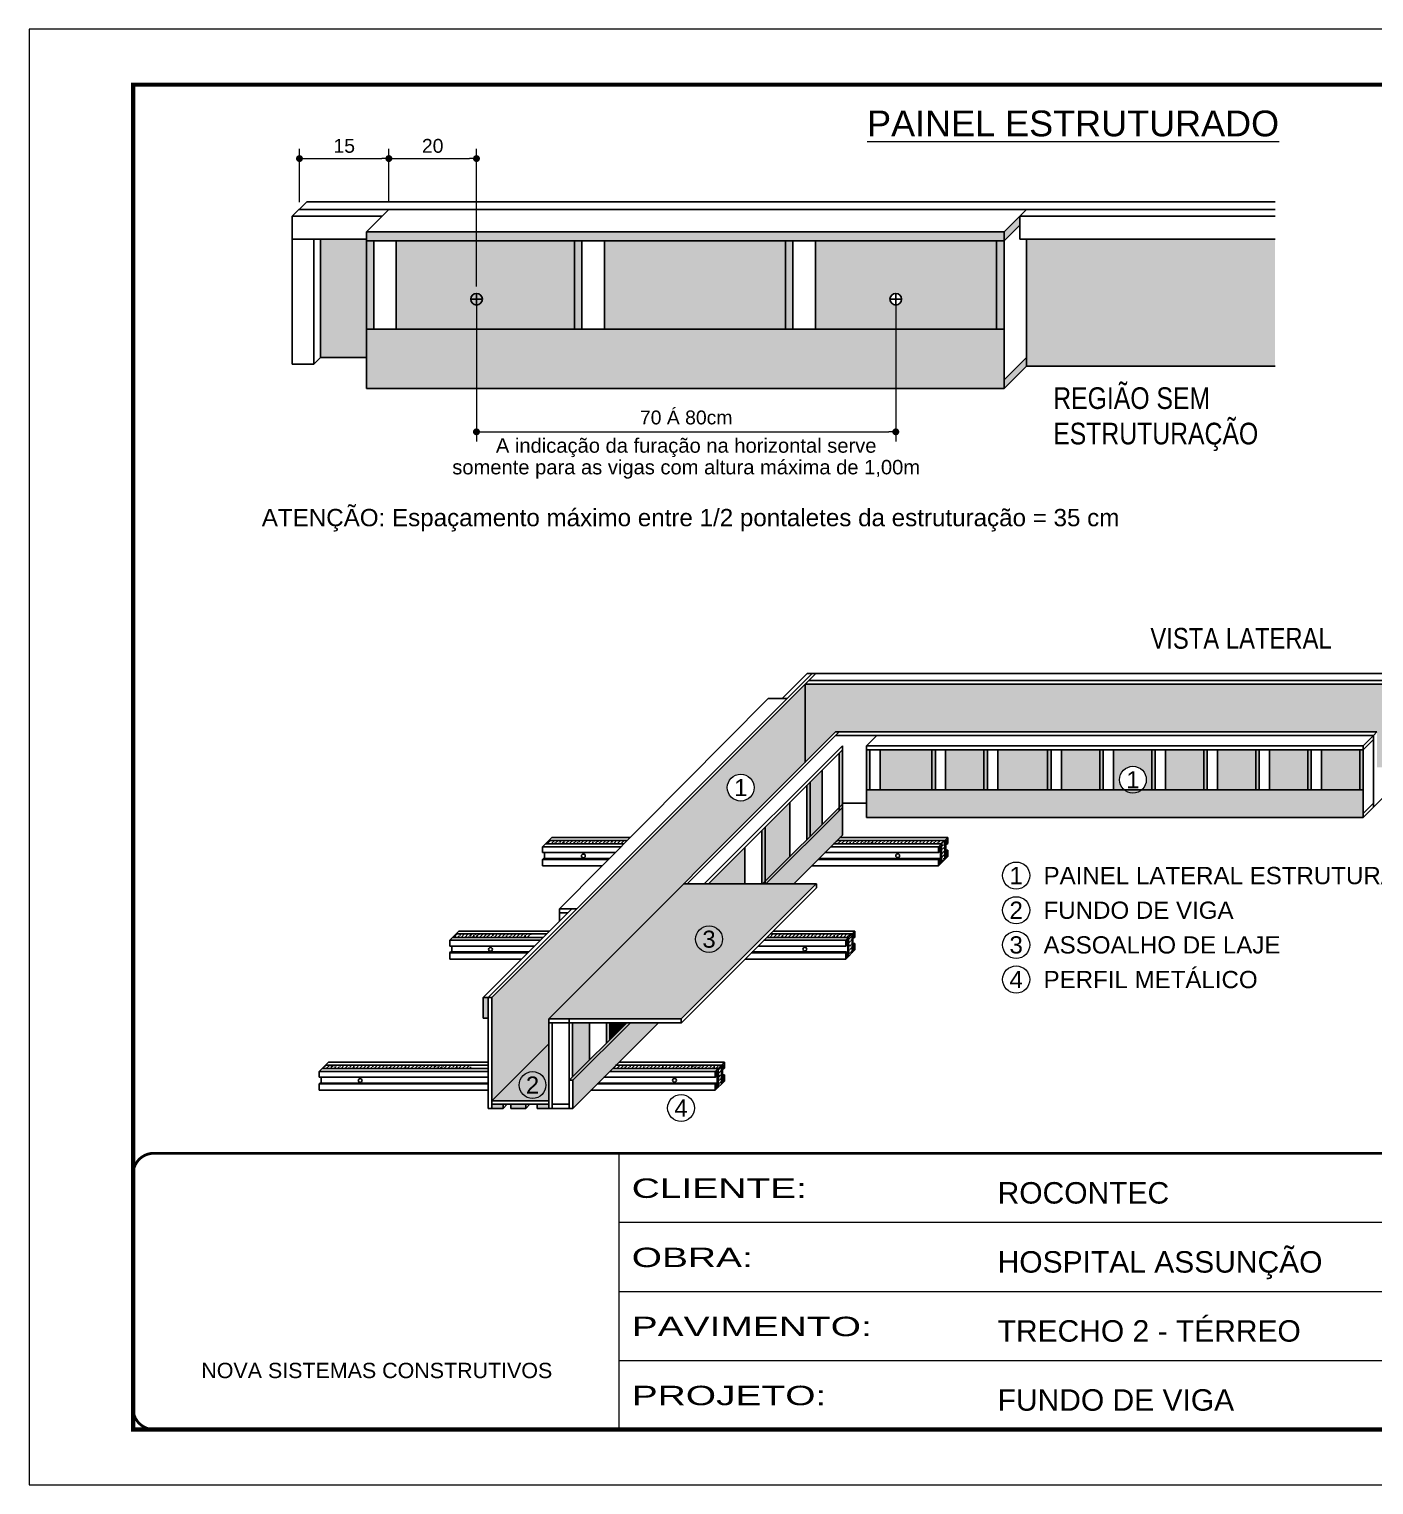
# Model space of a CAD drawing. Extents: x 2954 to 9234, y 774 to 9864.
# Drawn here: x 7709 to 8679, y 8814 to 9864 of the extents above; entities that cross this region are included whole.
import ezdxf
from ezdxf.enums import TextEntityAlignment as Align

# ---------------------------------------------------------------- set-up
doc = ezdxf.new("R2010")
doc.units = 0
doc.linetypes.add('CONTINUO', pattern=[0])
doc.linetypes.add('DASHED', pattern=[0.75, 0.5, -0.25])
for name, color, linetype, lineweight in [('CARIMBO', 255, 'Continuous', 9), ('Demarcação 1', 251, 'Continuous', 9), ('Folhas', 255, 'Continuous', 9), ('SARRAFO DE PRESSAO', 251, 'DASHED', 9)]:
    doc.layers.add(name, color=color, linetype=linetype, lineweight=lineweight)
doc.layers.add('COTA', color=241, linetype='Continuous')
doc.layers.add('Demarcação 2', color=7, linetype='Continuous', lineweight=9, true_color=0xe0e0e0)
doc.styles.add('ARIAL', font='arial.ttf')
doc.styles.add('CESAR1', font='arial.ttf', dxfattribs={"oblique": 15})
doc.styles.get("Standard").update_dxf_attribs({"font": 'arial.ttf'})
doc.styles.add('Tecnologia', font='')
doc.styles.add('texto', font='ARIALN.TTF')
doc.styles.get('Tecnologia').set_extended_font_data('Forgotten Futurist')
doc.dimstyles.new('1x', dxfattribs={"dimtxt": 10, "dimasz": 5, "dimexe": 7, "dimexo": 5, "dimgap": 4, "dimtad": 1, "dimdec": 1, "dimdsep": 46, "dimtxsty": 'Standard', "dimblk": 'DOT', "dimcen": 0.09, "dimclrd": 4, "dimclre": 4, "dimclrt": 2, "dimadec": 0, "dimazin": 2, "dimtfac": 1, "dimtdec": 1, "dimtmove": 0, "dimatfit": 3, "dimldrblk": 'DOT', "dimfxl": 1, "dimtolj": 1, "dimtzin": 0, "dimlwd": 9, "dimlwe": 9, "dimarcsym": 0})
pattern_1 = [(45, (5501.3591, 57503.658), (0.99436891, 3.64601934), [4.6875, -0.9375, 0, -0.9375])]

# ---------------------------------------------------------------- blocks, each defined once
blk = doc.blocks.new('9999999999')
at = {"color": 30, "linetype": 'CONTINUO'}
for p, q in [((98564.6, 34230.2), (98564.6, 34429.4)), ((98564.6, 34379.6), (99584, 34379.6)), ((98564.6, 34329.8), (99488, 34329.8)), ((98564.6, 34280), (99488, 34280))]:
    blk.add_line(p, q, dxfattribs=at)
at = {"color": 30, "linetype": 'CONTINUO', "const_width": 2}
blk.add_lwpolyline([(99584, 34230.2), (99584, 34414.4, 0.414214), (99569, 34429.4), (98229, 34429.4, 0.414214), (98214, 34414.4), (98214, 34245.2, 0.414214), (98229, 34230.2), (99584, 34230.2)], format="xyb", dxfattribs=at)
at = {"layer": 'Folhas'}
blk.add_lwpolyline([(98139, 34190.2), (99624, 34190.2), (99624, 35240.2), (98139, 35240.2)], close=True, dxfattribs=at)
at = {"layer": 'Folhas', "color": 30, "const_width": 3}
blk.add_lwpolyline([(98214, 34230.2), (99584, 34230.2), (99584, 35200.2), (98214, 35200.2)], close=True, dxfattribs=at)
at = {"color": 7, "linetype": 'Continuous', "ltscale": 5, "style": 'ARIAL'}
for s, height, p in [('ROCONTEC', 15.48, (98837.7, 34393.1)), ('HOSPITAL ASSUNÇÃO', 15.483, (98837.7, 34343.3)), ('TRECHO 2 - TÉRREO', 15.483, (98837.7, 34293.5)), ('NOVA SISTEMAS CONSTRUTIVOS', 11.059, (98263.2, 34267.2)), ('FUNDO DE VIGA', 15.483, (98837.7, 34243.7))]:
    blk.add_text(s, height=height, dxfattribs=at).set_placement(p)
at = {"layer": 'Folhas', "color": 7, "style": 'Tecnologia', "width": 1.5}
for s, p in [('CLIENTE:', (98573.7, 34397.2)), ('OBRA:', (98573.7, 34347.3)), ('PAVIMENTO:', (98573.7, 34297.5)), ('PROJETO:', (98573.7, 34247.7))]:
    blk.add_text(s, height=14, dxfattribs=at).set_placement(p)
blk = doc.blocks.new('_Dot')
at = {"color": 0, "linetype": 'ByBlock', "lineweight": -2}
blk.add_line((-0.5, 0), (-1, 0), dxfattribs=at)
at = {"color": 0, "linetype": 'ByBlock', "const_width": 0.5}
blk.add_lwpolyline([(-0.25, 0, 1), (0.25, 0, 1)], format="xyb", close=True, dxfattribs=at)
blk = doc.blocks.new('*D284')
at = {"layer": 'COTA', "color": 4, "lineweight": 9, "transparency": 16777216}
for p, q in [((7903.9, 9739.6), (7903.9, 9778)), ((7968.4, 9739.2), (7968.4, 9778)), ((7908.9, 9771), (7963.4, 9771))]:
    blk.add_line(p, q, dxfattribs=at)
at = {"layer": 'Defpoints', "color": 0, "transparency": 16777216}
for p in [(7968.4, 9771), (7903.9, 9734.6), (7968.4, 9734.2)]:
    blk.add_point(p, dxfattribs=at)
at = {"layer": 'COTA', "color": 4, "lineweight": 9, "transparency": 16777216, "xscale": 5, "yscale": 5, "zscale": 5, "rotation": 180}
blk.add_blockref('_Dot', (7903.9, 9771), dxfattribs=at)
at = {"layer": 'COTA', "color": 4, "lineweight": 9, "transparency": 16777216, "xscale": 5, "yscale": 5, "zscale": 5}
blk.add_blockref('_Dot', (7968.4, 9771), dxfattribs=at)
at = {"layer": 'COTA', "color": 2, "transparency": 16777216, "insert": (7936.2, 9780.1), "char_height": 10, "attachment_point": 5}
blk.add_mtext('\\A1;15', dxfattribs=at)
blk = doc.blocks.new('*D285')
at = {"layer": 'COTA', "color": 4, "lineweight": 9, "transparency": 16777216}
for p, q in [((7968.4, 9739.2), (7968.4, 9778)), ((8031.6, 9678.7), (8031.6, 9778)), ((7973.4, 9771), (8026.6, 9771))]:
    blk.add_line(p, q, dxfattribs=at)
at = {"layer": 'Defpoints', "color": 0, "transparency": 16777216}
for p in [(8031.6, 9771), (7968.4, 9734.2), (8031.6, 9673.7)]:
    blk.add_point(p, dxfattribs=at)
at = {"layer": 'COTA', "color": 4, "lineweight": 9, "transparency": 16777216, "xscale": 5, "yscale": 5, "zscale": 5, "rotation": 180}
blk.add_blockref('_Dot', (7968.4, 9771), dxfattribs=at)
at = {"layer": 'COTA', "color": 4, "lineweight": 9, "transparency": 16777216, "xscale": 5, "yscale": 5, "zscale": 5}
blk.add_blockref('_Dot', (8031.6, 9771), dxfattribs=at)
at = {"layer": 'COTA', "color": 2, "transparency": 16777216, "insert": (8000, 9780.1), "char_height": 10, "attachment_point": 5}
blk.add_mtext('\\A1;20', dxfattribs=at)
blk = doc.blocks.new('*D286')
at = {"layer": 'COTA', "color": 4, "lineweight": 9, "transparency": 16777216}
for p, q in [((8031.6, 9668.7), (8031.6, 9566.9)), ((8334.1, 9668.7), (8334.1, 9566.9)), ((8036.6, 9573.9), (8329.1, 9573.9))]:
    blk.add_line(p, q, dxfattribs=at)
at = {"layer": 'Defpoints', "color": 0, "transparency": 16777216}
for p in [(8031.6, 9673.7), (8334.1, 9673.7), (8334.1, 9573.9)]:
    blk.add_point(p, dxfattribs=at)
at = {"layer": 'COTA', "color": 4, "lineweight": 9, "transparency": 16777216, "xscale": 5, "yscale": 5, "zscale": 5, "rotation": 180}
blk.add_blockref('_Dot', (8031.6, 9573.9), dxfattribs=at)
at = {"layer": 'COTA', "color": 4, "lineweight": 9, "transparency": 16777216, "xscale": 5, "yscale": 5, "zscale": 5}
blk.add_blockref('_Dot', (8334.1, 9573.9), dxfattribs=at)
at = {"layer": 'COTA', "color": 2, "transparency": 16777216, "insert": (8182.9, 9584.2), "char_height": 10, "attachment_point": 5}
blk.add_mtext('\\A1;70 Á 80cm', dxfattribs=at)

msp = doc.modelspace()

# ---------------------------------------------------------------- hatches: boundary and pattern name
for points in [[(8423.55, 9722.99), (8423.55, 9729.36), (8412.2, 9718.11), (8412.2, 9711.73)], [(8254.6, 9648.02), (8259.92, 9648.02), (8259.92, 9711.73), (8254.6, 9711.73)], [(8040.06, 9165.85), (8036.4, 9165.85), (8036.4, 9150.99), (8040.06, 9150.99)]]:
    msp.add_hatch(color=256).paths.add_polyline_path(points)
at = {"linetype": 'ByBlock', "ltscale": 2}
for points in [[(8412.2, 9718.11), (7952.14, 9718.11), (7952.14, 9711.73), (8412.2, 9711.73)], [(7952.03, 9648.02), (7957.36, 9648.02), (7957.36, 9711.62), (7952.03, 9711.62)], [(8102.21, 9648.02), (8107.54, 9648.02), (8107.54, 9711.62), (8102.21, 9711.62)], [(8293.16, 9300.53), (8295.52, 9302.88), (8295.52, 9344.32), (8293.16, 9341.97)], [(8312.81, 9315.76), (8315.25, 9315.76), (8315.25, 9344.48), (8312.81, 9344.48)], [(8360.09, 9315.76), (8362.53, 9315.76), (8362.53, 9344.48), (8360.09, 9344.48)], [(8397.62, 9315.76), (8400.06, 9315.76), (8400.06, 9344.48), (8397.62, 9344.48)], [(8443.56, 9315.76), (8445.99, 9315.76), (8446, 9344.48), (8443.56, 9344.48)], [(8481.09, 9315.76), (8483.53, 9315.76), (8483.53, 9344.48), (8481.09, 9344.48)], [(8518.62, 9315.76), (8521.06, 9315.76), (8521.06, 9344.48), (8518.62, 9344.48)], [(8556.16, 9315.76), (8558.6, 9315.76), (8558.6, 9344.48), (8556.16, 9344.48)], [(8593.69, 9315.76), (8596.13, 9315.76), (8596.13, 9344.48), (8593.69, 9344.48)], [(8631.22, 9315.76), (8633.66, 9315.76), (8633.66, 9344.48), (8631.22, 9344.48)], [(8668.76, 9315.76), (8671.2, 9315.76), (8671.2, 9344.48), (8668.76, 9344.48)], [(8269.83, 9279.67), (8272.18, 9282.02), (8272.18, 9321.31), (8269.83, 9318.96)], [(8293.27, 9300.63), (8293.27, 9303.11), (8239.88, 9249.72), (8239.88, 9247.83), (8240.46, 9247.83)], [(8239.77, 9288.57), (8237.42, 9286.22), (8237.42, 9247.72), (8239.77, 9247.72)], [(8142.6, 9147.7), (8140.03, 9147.7), (8098.58, 9106.24), (8101.15, 9106.24)], [(8125.39, 9133.05), (8127.75, 9135.41), (8127.75, 9147.59), (8125.39, 9147.59)]]:
    msp.add_hatch(color=256, dxfattribs=at).paths.add_polyline_path(points)
h = msp.add_hatch(color=256)
h.paths.add_polyline_path([(8412.2, 9611.48), (8412.2, 9605.1), (8428.42, 9621.19), (8428.42, 9627.57)])
h.paths.add_polyline_path([(8406.87, 9648.02), (8412.2, 9648.02), (8412.2, 9711.73), (8406.87, 9711.73)])
at = {"linetype": 'Continuous', "ltscale": 1.5}
h = msp.add_hatch(dxfattribs=at)
h.set_pattern_fill('ANSI36', color=256, scale=15, style=0)
h.set_pattern_definition(pattern_1)
h.paths.add_polyline_path([(8083.83, 9279.15), (8081.32, 9276.64), (8137.89, 9276.64), (8140.38, 9279.15)])
h = msp.add_hatch(dxfattribs=at)
h.set_pattern_fill('ANSI36', color=256, scale=15, style=0)
h.set_pattern_definition(pattern_1)
h.paths.add_polyline_path([(8369.52, 9279.15), (8291.79, 9279.15), (8289.28, 9276.64), (8367.01, 9276.64)])
h.paths.add_polyline_path([(8369.52, 9279.15), (8367.01, 9276.64), (8367.01, 9263.03), (8369.52, 9265.53)])
h = msp.add_hatch(dxfattribs=at)
h.set_pattern_fill('ANSI36', color=256, scale=15, style=0)
h.set_pattern_definition(pattern_1)
h.paths.add_polyline_path([(8016.85, 9211.78), (8014.34, 9209.27), (8070.91, 9209.27), (8073.4, 9211.78)])
h = msp.add_hatch(dxfattribs=at)
h.set_pattern_fill('ANSI36', color=256, scale=15, style=0)
h.set_pattern_definition(pattern_1)
h.paths.add_polyline_path([(8302.54, 9211.78), (8300.03, 9209.27), (8300.03, 9195.66), (8302.54, 9198.16)])
h.paths.add_polyline_path([(8243.53, 9211.78), (8241.03, 9209.27), (8300.03, 9209.27), (8302.54, 9211.78)])
h = msp.add_hatch(dxfattribs=at)
h.set_pattern_fill('ANSI36', color=256, scale=15, style=0)
h.set_pattern_definition(pattern_1)
h.paths.add_polyline_path([(7922.77, 9117.16), (7920.27, 9114.65), (8027.74, 9114.65), (8027.74, 9117.16)])
h = msp.add_hatch(dxfattribs=at)
h.set_pattern_fill('ANSI36', color=256, scale=15, style=0)
h.set_pattern_definition(pattern_1)
h.paths.add_polyline_path([(8208.46, 9117.16), (8205.96, 9114.65), (8205.96, 9101.04), (8208.46, 9103.54)])
h.paths.add_polyline_path([(8132.36, 9117.16), (8129.85, 9114.65), (8205.96, 9114.65), (8208.46, 9117.16)])
at = {"linetype": 'ByBlock', "ltscale": 2}
h = msp.add_hatch(color=256, dxfattribs=at)
h.paths.add_polyline_path([(8050.85, 9088.86), (8042.63, 9088.86), (8042.63, 9085.94), (8050.85, 9085.94)])
h.paths.add_polyline_path([(8067.14, 9088.86), (8056.36, 9088.86), (8056.36, 9085.94), (8067.14, 9085.94)])
h.paths.add_polyline_path([(8083.69, 9088.86), (8075.47, 9088.86), (8075.47, 9085.94), (8083.69, 9085.94)])
at = {"layer": 'Demarcação 1'}
h = msp.add_hatch(color=256, dxfattribs=at)
h.paths.add_polyline_path([(8062.36, 9102.76, 1), (8081.71, 9102.76, 1)], flags=17)
h.paths.add_polyline_path([(8083.69, 9150.46), (8268.74, 9335.51), (8268.74, 9391.97), (8268.74, 9391.97), (8042.63, 9165.86), (8042.63, 9091.43), (8083.69, 9132.49)])
h.paths.add_polyline_path([(8212.55, 9317.3, -1), (8231.91, 9317.3, -1)], flags=16)
h.paths.add_polyline_path([(8064.16, 9093.51), (8079.91, 9093.51), (8079.91, 9112.06), (8064.16, 9112.06)], flags=24)
h.paths.add_polyline_path([(8214.35, 9308.04), (8230.11, 9308.04), (8230.11, 9326.6), (8214.35, 9326.6)], flags=24)
msp.add_hatch(color=256, dxfattribs=at).paths.add_polyline_path([(8268.74, 9335.51), (8290.67, 9357.44), (8681.24, 9357.44), (8681.24, 9331.82), (8700.45, 9331.82), (8700.45, 9391.97), (8268.74, 9391.97)])
h = msp.add_hatch(color=256, dxfattribs=at)
h.paths.add_polyline_path([(8042.63, 9091.43), (8083.69, 9091.43), (8083.69, 9132.49)])
h.paths.add_polyline_path([(8062.36, 9102.76, -1), (8081.71, 9102.76, -1)], flags=16)
h.paths.add_polyline_path([(8064.16, 9093.51), (8079.91, 9093.51), (8079.91, 9112.06), (8064.16, 9112.06)], flags=24)
at = {"layer": 'Demarcação 2'}
for points in [[(7952.14, 9711.73), (7952.14, 9711.73), (7952.14, 9711.73), (7952.14, 9712.79), (7919.15, 9712.79), (7919.15, 9627.57), (7952.14, 9627.57)], [(8428.42, 9712.79), (8428.42, 9621.19), (8607.7, 9621.19), (8607.7, 9712.79)], [(7973.69, 9648.02), (8102.32, 9648.02), (8102.32, 9711.73), (7973.69, 9711.73)], [(8123.87, 9648.02), (8254.6, 9648.02), (8254.6, 9711.73), (8123.87, 9711.73)], [(8412.2, 9648.02), (7952.14, 9648.02), (7952.14, 9611.48), (7952.14, 9605.1), (8412.2, 9605.1)], [(8322.79, 9315.76), (8360.2, 9315.76), (8360.2, 9344.59), (8322.79, 9344.59)], [(8370.06, 9315.76), (8397.73, 9315.76), (8397.73, 9344.59), (8370.06, 9344.59)], [(8407.6, 9315.76), (8443.66, 9315.76), (8443.66, 9344.59), (8407.6, 9344.59)], [(8453.53, 9315.76), (8481.2, 9315.76), (8481.2, 9344.59), (8453.53, 9344.59)], [(8528.6, 9315.76), (8556.26, 9315.76), (8556.26, 9344.59), (8528.6, 9344.59)], [(8566.13, 9315.76), (8593.8, 9315.76), (8593.8, 9344.59), (8566.13, 9344.59)], [(8603.66, 9315.76), (8631.33, 9315.76), (8631.33, 9344.59), (8603.66, 9344.59)], [(8641.2, 9315.76), (8668.86, 9315.76), (8668.86, 9344.59), (8641.2, 9344.59)], [(8272.28, 9282.12), (8280.95, 9290.79), (8280.95, 9329.75), (8272.28, 9321.09)], [(8671.3, 9315.76), (8511.63, 9315.76, -0.3830345), (8498.7, 9315.76), (8312.92, 9315.76), (8312.92, 9295.76), (8671.3, 9295.76)], [(8239.88, 9249.72), (8257.61, 9267.45), (8257.61, 9306.41), (8239.88, 9288.68)], [(8295.62, 9285.91), (8295.62, 9302.99), (8240.46, 9247.83), (8260.46, 9247.83), (8295.62, 9282.98)], [(8199.02, 9247.83), (8225.2, 9247.83), (8225.2, 9274)], [(8100.93, 9108.59), (8113.18, 9120.84), (8113.18, 9147.7), (8100.93, 9147.7)], [(8162.9, 9147.7), (8157.41, 9147.7), (8142.6, 9147.7), (8101.15, 9106.24), (8101.15, 9085.94)], [(8127.85, 9135.51), (8140.03, 9147.7), (8127.85, 9147.7)]]:
    msp.add_hatch(color=256, dxfattribs=at).paths.add_polyline_path(points)
h = msp.add_hatch(color=256, dxfattribs=at)
h.paths.add_polyline_path([(8329.92, 9669.55, -1), (8338.29, 9669.55, -1)], flags=16)
h.paths.add_polyline_path([(8276.15, 9648.02), (8406.87, 9648.02), (8406.87, 9711.73), (8276.15, 9711.73)])
h = msp.add_hatch(color=256, dxfattribs=at)
h.paths.add_polyline_path([(8514.85, 9322.96, -1), (8495.49, 9322.96, -1)], flags=16)
h.paths.add_polyline_path([(8497.29, 9313.71), (8513.05, 9313.71), (8513.05, 9332.27), (8497.29, 9332.27)], flags=24)
h.paths.add_polyline_path([(8491.06, 9315.76), (8518.73, 9315.76), (8518.73, 9344.59), (8491.06, 9344.59)])
h = msp.add_hatch(color=256, dxfattribs=at)
h.paths.add_polyline_path([(8083.69, 9150.46), (8086.26, 9150.46), (8098.58, 9150.46), (8179.33, 9150.46), (8276.7, 9247.83), (8181.06, 9247.83)])
h.paths.add_polyline_path([(8191.43, 9198.45), (8207.3, 9198.45), (8207.3, 9217.33), (8191.43, 9217.33)], flags=24)

# ---------------------------------------------------------------- linework, layer by layer
at = {"linetype": 'ByBlock', "ltscale": 2}
for p, q in [((7898.71, 9729.36), (7909.15, 9739.81)), ((7968.37, 9734.2), (7952.14, 9718.11)), ((8428.42, 9734.2), (8412.2, 9718.11)), ((7898.71, 9729.36), (7898.71, 9712.79)), ((8423.55, 9712.79), (8423.55, 9729.36)), ((7898.71, 9712.79), (7898.71, 9622.74)), ((7914.31, 9712.79), (7914.31, 9622.74)), ((7919.15, 9712.79), (7919.15, 9627.57)), ((7952.14, 9718.11), (8412.2, 9718.11)), ((7952.14, 9711.73), (7952.14, 9718.11)), ((8423.55, 9722.99), (8412.2, 9711.73)), ((8412.2, 9718.11), (8412.2, 9605.1)), ((8428.42, 9621.19), (8428.42, 9712.79)), ((7952.14, 9711.73), (7952.14, 9605.1)), ((7952.14, 9711.73), (7952.14, 9611.48)), ((7952.14, 9711.73), (8412.2, 9711.73)), ((7957.47, 9711.73), (7957.47, 9648.02)), ((7973.69, 9648.02), (7973.69, 9711.73)), ((8102.32, 9711.73), (8102.32, 9648.02)), ((8107.65, 9711.73), (8107.65, 9648.02)), ((8123.87, 9648.02), (8123.87, 9711.73)), ((8254.6, 9711.73), (8254.6, 9648.02)), ((8259.92, 9711.73), (8259.92, 9648.02)), ((8276.15, 9648.02), (8276.15, 9711.73)), ((8406.87, 9711.73), (8406.87, 9648.02)), ((7914.31, 9622.74), (7919.15, 9627.57)), ((7952.14, 9627.57), (7919.15, 9627.57)), ((7952.14, 9627.57), (7919.15, 9627.57)), ((8428.42, 9627.57), (8412.2, 9611.48)), ((8428.42, 9621.19), (8412.2, 9605.1)), ((8183.62, 9247.83), (8293.24, 9357.44)), ((8678.73, 9354.87), (8681.24, 9357.44)), ((8320.35, 9354.87), (8312.92, 9347.51)), ((8312.92, 9347.51), (8671.3, 9347.51)), ((8312.92, 9344.59), (8312.92, 9347.51)), ((8678.73, 9354.87), (8671.3, 9347.51)), ((8678.73, 9351.95), (8671.3, 9344.59)), ((8671.3, 9347.51), (8671.3, 9344.59)), ((8678.73, 9354.87), (8678.73, 9303.13)), ((8293.27, 9300.63), (8293.27, 9342.07)), ((8295.62, 9285.91), (8295.62, 9344.43)), ((8312.92, 9344.59), (8671.3, 9344.59)), ((8312.92, 9344.59), (8312.92, 9295.76)), ((8312.92, 9344.59), (8312.92, 9315.76)), ((8315.36, 9344.59), (8315.36, 9315.76)), ((8322.79, 9315.76), (8322.79, 9344.59)), ((8360.2, 9344.59), (8360.2, 9315.76)), ((8362.64, 9344.59), (8362.64, 9315.76)), ((8370.06, 9315.76), (8370.06, 9344.59)), ((8397.73, 9344.59), (8397.73, 9315.76)), ((8400.17, 9344.59), (8400.17, 9315.76)), ((8407.6, 9315.76), (8407.6, 9344.59)), ((8443.66, 9344.59), (8443.66, 9315.76)), ((8446.1, 9344.59), (8446.1, 9315.76)), ((8453.53, 9315.76), (8453.53, 9344.59)), ((8481.2, 9344.59), (8481.2, 9315.76)), ((8483.64, 9344.59), (8483.64, 9315.76)), ((8491.06, 9315.76), (8491.06, 9344.59)), ((8518.73, 9344.59), (8518.73, 9315.76)), ((8521.17, 9344.59), (8521.17, 9315.76)), ((8528.6, 9315.76), (8528.6, 9344.59)), ((8556.26, 9344.59), (8556.26, 9315.76)), ((8558.7, 9344.59), (8558.7, 9315.76)), ((8566.13, 9315.76), (8566.13, 9344.59)), ((8593.8, 9344.59), (8593.8, 9315.76)), ((8596.24, 9344.59), (8596.24, 9315.76)), ((8603.66, 9315.76), (8603.66, 9344.59)), ((8631.33, 9344.59), (8631.33, 9315.76)), ((8633.77, 9344.59), (8633.77, 9315.76)), ((8641.2, 9315.76), (8641.2, 9344.59)), ((8668.86, 9344.59), (8668.86, 9315.76)), ((8671.3, 9344.59), (8671.3, 9295.76)), ((8280.95, 9290.79), (8280.95, 9329.75)), ((8269.93, 9279.77), (8269.93, 9319.07)), ((8272.28, 9282.12), (8272.28, 9321.42)), ((8295.62, 9305.46), (8237.99, 9247.83)), ((8257.61, 9267.45), (8257.61, 9306.75)), ((8312.92, 9306.05), (8295.62, 9306.05)), ((8678.73, 9306.05), (8671.3, 9298.68)), ((8678.73, 9303.13), (8671.3, 9295.76)), ((8685.29, 9309.63), (8674.91, 9299.33)), ((8681.24, 9305.62), (8678.73, 9303.13)), ((8237.52, 9247.83), (8237.52, 9286.32)), ((8239.88, 9247.83), (8239.88, 9288.68)), ((8295.62, 9285.91), (8295.62, 9282.98)), ((8079.25, 9274.57), (8079.25, 9270.38)), ((8079.25, 9274.57), (8122.5, 9274.57)), ((8079.25, 9274.57), (8135.83, 9274.57)), ((8081.32, 9276.64), (8137.89, 9276.64)), ((8083.83, 9279.15), (8140.38, 9279.15)), ((8085.9, 9281.22), (8142.44, 9281.22)), ((8287.21, 9274.57), (8364.94, 9274.57)), ((8289.28, 9276.64), (8367.01, 9276.64)), ((8291.79, 9279.15), (8369.52, 9279.15)), ((8293.85, 9281.22), (8371.58, 9281.22)), ((8364.94, 9274.57), (8364.94, 9270.38)), ((8365.58, 9274.3), (8365.58, 9271.02)), ((8366.39, 9275.1), (8366.39, 9263.18)), ((8367.01, 9276.64), (8367.01, 9263.03)), ((8369.52, 9279.15), (8369.52, 9265.53)), ((8370.14, 9278.86), (8370.14, 9266.93)), ((8370.14, 9276.4), (8370.96, 9276.4)), ((8370.14, 9272.15), (8371.58, 9272.15)), ((8370.14, 9271.53), (8370.96, 9271.53)), ((8370.96, 9279.68), (8370.96, 9276.4)), ((8370.96, 9271.53), (8370.96, 9267.75)), ((8079.25, 9270.38), (8131.66, 9270.38)), ((8079.25, 9265.51), (8126.82, 9265.51)), ((8079.89, 9266.15), (8127.46, 9266.15)), ((8080.7, 9270.38), (8080.7, 9266.15)), ((8278.15, 9265.51), (8364.94, 9265.51)), ((8278.79, 9266.15), (8365.58, 9266.15)), ((8283.02, 9270.38), (8364.94, 9270.38)), ((8365.58, 9263.18), (8366.39, 9263.18)), ((8370.14, 9267.75), (8370.96, 9267.75)), ((8079.25, 9260.96), (8108.96, 9260.96)), ((8079.25, 9260.96), (8122.3, 9260.96)), ((8273.6, 9260.96), (8364.94, 9260.96)), ((8276.82, 9247.83), (8276.82, 9245.06)), ((8091.39, 9220.86), (8091.39, 9229.88)), ((8091.39, 9226.96), (8097.49, 9226.96)), ((8014.34, 9209.27), (8079.81, 9209.27)), ((8016.85, 9211.78), (8082.31, 9211.78)), ((8018.92, 9213.85), (8084.38, 9213.85)), ((8241.01, 9209.27), (8300.03, 9209.27)), ((8243.51, 9211.78), (8302.54, 9211.78)), ((8245.58, 9213.85), (8304.61, 9213.85)), ((8300.03, 9209.27), (8300.03, 9195.66)), ((8302.54, 9211.78), (8302.54, 9198.16)), ((8303.16, 9211.49), (8303.16, 9199.56)), ((8303.16, 9209.03), (8303.98, 9209.03)), ((8303.98, 9212.31), (8303.98, 9209.03)), ((8012.27, 9207.2), (8055.52, 9207.2)), ((8012.27, 9207.2), (8077.74, 9207.2)), ((8012.27, 9207.2), (8012.27, 9203.01)), ((8012.27, 9203.01), (8073.55, 9203.01)), ((8012.27, 9198.14), (8068.68, 9198.14)), ((8012.91, 9198.78), (8069.32, 9198.78)), ((8013.72, 9203.01), (8013.72, 9198.78)), ((8229.88, 9198.14), (8297.96, 9198.14)), ((8230.52, 9198.78), (8298.6, 9198.78)), ((8234.75, 9203.01), (8297.96, 9203.01)), ((8238.94, 9207.2), (8297.96, 9207.2)), ((8297.96, 9207.2), (8297.96, 9203.01)), ((8298.6, 9206.93), (8298.6, 9203.65)), ((8299.41, 9207.73), (8299.41, 9195.81)), ((8303.16, 9204.78), (8304.61, 9204.78)), ((8303.16, 9204.16), (8303.98, 9204.16)), ((8303.16, 9200.38), (8303.98, 9200.38)), ((8303.98, 9204.16), (8303.98, 9200.38)), ((8012.27, 9193.59), (8041.98, 9193.59)), ((8012.27, 9193.59), (8064.13, 9193.59)), ((8225.33, 9193.59), (8297.96, 9193.59)), ((8298.6, 9195.81), (8299.41, 9195.81)), ((8036.4, 9150.99), (8036.4, 9165.85)), ((8040.06, 9165.86), (8042.63, 9165.86)), ((8036.4, 9150.99), (8040.06, 9150.99)), ((8083.69, 9150.46), (8086.26, 9150.46)), ((8089.48, 9147.7), (8157.41, 9147.7)), ((8098.58, 9088.86), (8098.58, 9147.7)), ((8100.93, 9108.59), (8100.93, 9147.56)), ((8113.18, 9120.84), (8113.18, 9147.7)), ((8125.5, 9133.16), (8125.5, 9147.7)), ((8127.85, 9135.51), (8127.85, 9147.7)), ((8179.33, 9150.46), (8179.33, 9147.7)), ((7920.27, 9114.65), (8040.06, 9114.65)), ((7922.77, 9117.16), (8040.06, 9117.16)), ((7924.84, 9119.22), (8040.06, 9119.22)), ((8129.85, 9114.65), (8205.96, 9114.65)), ((8132.36, 9117.16), (8208.46, 9117.16)), ((8134.43, 9119.22), (8210.53, 9119.22)), ((8205.96, 9114.65), (8205.96, 9101.04)), ((8208.46, 9117.16), (8208.46, 9103.54)), ((8209.09, 9116.86), (8209.09, 9104.94)), ((8209.09, 9114.41), (8209.91, 9114.41)), ((8209.91, 9117.68), (8209.91, 9114.41)), ((7918.2, 9112.58), (8014.41, 9112.58)), ((7918.2, 9112.58), (8040.06, 9112.58)), ((7918.2, 9112.58), (7918.2, 9108.39)), ((7918.2, 9108.39), (8040.06, 9108.39)), ((7918.2, 9103.52), (8040.06, 9103.52)), ((7918.84, 9104.16), (8040.06, 9104.16)), ((7919.64, 9108.39), (7919.64, 9104.16)), ((8118.72, 9103.52), (8203.89, 9103.52)), ((8119.36, 9104.16), (8204.53, 9104.16)), ((8123.59, 9108.39), (8203.89, 9108.39)), ((8127.79, 9112.58), (8203.89, 9112.58)), ((8203.89, 9112.58), (8203.89, 9108.39)), ((8204.53, 9112.3), (8204.53, 9109.03)), ((8205.33, 9113.11), (8205.33, 9101.19)), ((8209.09, 9110.16), (8210.53, 9110.16)), ((8209.09, 9109.54), (8209.91, 9109.54)), ((8209.09, 9105.76), (8209.91, 9105.76)), ((8209.91, 9109.54), (8209.91, 9105.76)), ((7918.2, 9098.97), (8014.41, 9098.97)), ((7918.2, 9098.97), (8040.06, 9098.97)), ((8114.17, 9098.97), (8203.89, 9098.97)), ((8204.53, 9101.19), (8205.33, 9101.19)), ((8098.58, 9088.86), (8098.58, 9085.94))]:
    msp.add_line(p, q, dxfattribs=at)
for p, q in [((8607.7, 9734.2), (7903.55, 9734.2)), ((8607.7, 9739.81), (7909.15, 9739.81)), ((7963.49, 9729.36), (7898.71, 9729.36)), ((8607.7, 9729.36), (8423.55, 9729.36)), ((7952.14, 9712.79), (7898.71, 9712.79)), ((8607.7, 9712.79), (8423.55, 9712.79)), ((7952.02, 9648.02), (8412.2, 9648.02)), ((7898.71, 9622.74), (7914.31, 9622.74)), ((7952.14, 9605.1), (8412.2, 9605.1)), ((8273.79, 9399.59), (8040.06, 9165.86)), ((8276.35, 9399.59), (8042.63, 9165.86)), ((8270.13, 9399.59), (8252.03, 9381.5)), ((8708.07, 9399.59), (8270.13, 9399.59)), ((8268.74, 9391.97), (8700.45, 9391.97)), ((8268.74, 9391.97), (8268.74, 9335.51)), ((8271.3, 9394.54), (8703.02, 9394.54)), ((8703.02, 9394.54), (8317.4, 9394.54)), ((8242.13, 9381.5), (8091.39, 9229.88)), ((8255.69, 9381.5), (8242.13, 9381.5)), ((8290.67, 9357.44), (8083.69, 9150.46)), ((8681.24, 9357.44), (8290.67, 9357.44)), ((8195.94, 9247.83), (8295.62, 9347.51)), ((8678.73, 9354.87), (8290.67, 9354.87)), ((8295.62, 9295.76), (8295.62, 9347.51)), ((8199.02, 9247.83), (8295.62, 9344.43)), ((8312.92, 9315.76), (8671.3, 9315.76)), ((8295.62, 9302.98), (8240.46, 9247.83)), ((8312.92, 9295.76), (8671.3, 9295.76)), ((8295.62, 9282.98), (8260.46, 9247.83)), ((8085.9, 9281.22), (8079.25, 9274.57)), ((8225.2, 9247.83), (8225.2, 9274)), ((8371.58, 9281.22), (8364.94, 9274.57)), ((8366.39, 9275.1), (8365.58, 9274.3)), ((8370.96, 9279.68), (8370.14, 9278.86)), ((8371.58, 9277.02), (8370.96, 9276.4)), ((8371.58, 9272.15), (8370.96, 9271.53)), ((8365.58, 9271.02), (8364.94, 9270.38)), ((8371.58, 9267.6), (8364.94, 9260.96)), ((8366.39, 9263.18), (8365.58, 9262.37)), ((8370.96, 9267.75), (8370.14, 9266.93)), ((8179.33, 9150.46), (8276.7, 9247.83)), ((8179.45, 9147.7), (8276.82, 9245.06)), ((8276.82, 9247.83), (8181.06, 9247.83)), ((8100.41, 9229.88), (8036.4, 9165.86)), ((8091.39, 9229.88), (8104.07, 9229.88)), ((8018.92, 9213.85), (8012.27, 9207.2)), ((8304.61, 9213.85), (8297.96, 9207.2)), ((8303.98, 9212.31), (8303.16, 9211.49)), ((8304.61, 9209.65), (8303.98, 9209.03)), ((8298.6, 9203.65), (8297.96, 9203.01)), ((8304.61, 9200.23), (8297.96, 9193.59)), ((8299.41, 9207.73), (8298.6, 9206.93)), ((8303.98, 9200.38), (8303.16, 9199.56)), ((8304.61, 9204.78), (8303.98, 9204.16)), ((8299.41, 9195.81), (8298.6, 9195)), ((8036.4, 9165.85), (8040.06, 9165.85)), ((8040.06, 9088.86), (8040.06, 9165.86)), ((8042.63, 9085.94), (8042.63, 9165.86)), ((8083.69, 9085.94), (8083.69, 9150.46)), ((8083.69, 9150.46), (8179.33, 9150.46)), ((8083.69, 9150.46), (8083.69, 9147.7)), ((8083.69, 9147.7), (8090.61, 9147.7)), ((8098.58, 9150.46), (8086.26, 9150.46)), ((8086.26, 9088.86), (8086.26, 9147.7)), ((8086.26, 9147.7), (8086.26, 9147.38)), ((8098.58, 9085.94), (8098.58, 9150.46)), ((8140.03, 9147.7), (8098.58, 9106.24)), ((8162.9, 9147.7), (8101.15, 9085.94)), ((8142.6, 9147.7), (8101.15, 9106.24)), ((8157.41, 9147.7), (8179.45, 9147.7)), ((8083.69, 9132.49), (8042.63, 9091.43)), ((7924.84, 9119.22), (7918.2, 9112.58)), ((8210.53, 9119.22), (8203.89, 9112.58)), ((8209.91, 9117.68), (8209.09, 9116.86)), ((8210.53, 9115.03), (8209.91, 9114.41)), ((8101.15, 9106.24), (8098.58, 9106.24)), ((8101.15, 9106.24), (8101.15, 9085.94)), ((8204.53, 9109.03), (8203.89, 9108.39)), ((8210.53, 9105.61), (8203.89, 9098.97)), ((8205.33, 9113.11), (8204.53, 9112.3)), ((8209.91, 9105.76), (8209.09, 9104.94)), ((8210.53, 9110.16), (8209.91, 9109.54)), ((8205.33, 9101.19), (8204.53, 9100.38)), ((8040.06, 9085.94), (8040.06, 9088.86)), ((8050.85, 9085.94), (8040.06, 9085.94)), ((8042.63, 9091.43), (8083.69, 9091.43)), ((8042.63, 9088.86), (8083.69, 9088.86)), ((8042.63, 9088.86), (8050.85, 9088.86)), ((8050.85, 9088.86), (8050.85, 9085.94)), ((8050.85, 9085.94), (8053.77, 9088.86)), ((8056.36, 9088.86), (8067.14, 9088.86)), ((8056.36, 9085.94), (8056.36, 9088.86)), ((8067.14, 9085.94), (8056.36, 9085.94)), ((8067.14, 9085.94), (8070.06, 9088.86)), ((8067.14, 9088.86), (8067.14, 9085.94)), ((8075.47, 9088.86), (8083.69, 9088.86)), ((8075.47, 9085.94), (8075.47, 9088.86)), ((8086.26, 9085.94), (8075.47, 9085.94)), ((8086.26, 9088.86), (8086.26, 9085.94)), ((8098.58, 9088.86), (8086.26, 9088.86)), ((8086.26, 9085.94), (8098.58, 9085.94)), ((8101.15, 9085.94), (8090.36, 9085.94))]:
    msp.add_line(p, q)
at = {"linetype": 'Continuous', "ltscale": 1.5}
for p, q in [((8031.65, 9665.37), (8031.65, 9673.74)), ((8334.1, 9665.37), (8334.1, 9673.74)), ((8027.46, 9669.55), (8035.83, 9669.55)), ((8329.92, 9669.55), (8338.29, 9669.55)), ((8428.42, 9621.19), (8607.7, 9621.19))]:
    msp.add_line(p, q, dxfattribs=at)
at = {"ltscale": 2}
for p, q in [((8371.58, 9281.22), (8371.58, 9277.02)), ((8371.58, 9272.15), (8371.58, 9267.6)), ((8079.89, 9266.15), (8079.25, 9265.51)), ((8079.25, 9265.51), (8079.25, 9260.96)), ((8365.58, 9266.15), (8364.94, 9265.51)), ((8364.94, 9265.51), (8364.94, 9260.96)), ((8365.58, 9266.15), (8365.58, 9262.37)), ((8304.61, 9213.85), (8304.61, 9209.65)), ((8012.91, 9198.78), (8012.27, 9198.14)), ((8012.27, 9198.14), (8012.27, 9193.59)), ((8298.6, 9198.78), (8297.96, 9198.14)), ((8297.96, 9198.14), (8297.96, 9193.59)), ((8298.6, 9198.78), (8298.6, 9195)), ((8304.61, 9204.78), (8304.61, 9200.23)), ((8210.53, 9119.22), (8210.53, 9115.03)), ((7918.84, 9104.16), (7918.2, 9103.52)), ((7918.2, 9103.52), (7918.2, 9098.97)), ((8204.53, 9104.16), (8203.89, 9103.52)), ((8203.89, 9103.52), (8203.89, 9098.97)), ((8204.53, 9104.16), (8204.53, 9100.38)), ((8210.53, 9110.16), (8210.53, 9105.61))]:
    msp.add_line(p, q, dxfattribs=at)
at = {"linetype": 'Continuous', "ltscale": 1.5}
for centre in [(8031.65, 9669.55), (8334.1, 9669.55)]:
    msp.add_circle(centre, 4.18, dxfattribs=at)
at = {"linetype": 'ByBlock', "ltscale": 2}
for centre in [(8108.71, 9267.99), (8335.49, 9268.18), (8041.73, 9200.62), (8268.51, 9200.81), (7947.65, 9106), (8174.43, 9106.19)]:
    msp.add_circle(centre, 1.38, dxfattribs=at)
at = {"layer": 'CARIMBO'}
for centre, radius in [((8222.23, 9317.3), 9.68), ((8505.17, 9322.96), 9.68), ((8420.95, 9253.86), 9.77), ((8420.95, 9228.86), 9.77), ((8199.37, 9207.97), 9.68), ((8420.95, 9203.86), 9.77), ((8420.95, 9178.86), 9.77), ((8072.03, 9102.76), 9.68), ((8179.18, 9086.2), 9.68)]:
    msp.add_circle(centre, radius, dxfattribs=at)

# ---------------------------------------------------------------- block references
at = {"layer": 'SARRAFO DE PRESSAO', "color": 6, "linetype": 'ByBlock'}
msp.add_blockref('9999999999', (-90430.12, -25375.84), dxfattribs=at)

# ---------------------------------------------------------------- texts
at = {"layer": 'CARIMBO', "linetype": 'Continuous', "ltscale": 2, "style": 'ARIAL'}
msp.add_text('%%UPAINEL ESTRUTURADO', height=18.59, dxfattribs=at).set_placement((8462.01, 9787.04), align=Align.CENTER)
at = {"layer": 'CARIMBO', "linetype": 'Continuous', "ltscale": 2, "style": 'texto'}
for s, height, p in [('REGIÃO SEM', 15.6, (8447.68, 9590.41)), ('ESTRUTURAÇÃO', 15.6, (8447.68, 9564.85)), ('VISTA LATERAL', 15, (8517.78, 9417.48))]:
    msp.add_text(s, height=height, dxfattribs=at).set_placement(p)
at = {"layer": 'CARIMBO', "color": 2, "style": 'ARIAL'}
for s, height, p in [('A indicação da furação na horizontal serve', 10.4, (8182.88, 9564.03)), ('somente para as vigas com altura máxima de 1,00m', 10.4, (8182.88, 9548.43)), ('ATENÇÃO: Espaçamento máximo entre 1/2 pontaletes da estruturação = 35 cm  ', 12.48, (8190.9, 9512.06))]:
    msp.add_text(s, height=height, dxfattribs=at).set_placement(p, align=Align.MIDDLE_CENTER)
at = {"layer": 'CARIMBO', "style": 'ARIAL'}
for s, height, p in [('1', 12.32, (8505.17, 9322.96)), ('1', 12.32, (8222.23, 9317.3)), ('1', 12.44, (8420.95, 9253.86)), ('2', 12.44, (8420.95, 9228.86)), ('3', 12.32, (8199.37, 9207.97)), ('3', 12.44, (8420.95, 9203.86)), ('4', 12.44, (8420.95, 9178.86)), ('2', 12.32, (8072.03, 9102.76)), ('4', 12.32, (8179.18, 9086.2))]:
    msp.add_text(s, height=height, dxfattribs=at).set_placement(p, align=Align.MIDDLE_CENTER)
at = {"layer": 'CARIMBO', "style": 'CESAR1'}
for s, p in [('PAINEL LATERAL ESTRUTURADO', (8440.72, 9253.86)), ('FUNDO DE VIGA', (8440.72, 9228.86)), ('ASSOALHO DE LAJE', (8440.72, 9203.86)), ('PERFIL METÁLICO', (8440.72, 9178.86))]:
    msp.add_text(s, height=12.436, dxfattribs=at).set_placement(p, align=Align.MIDDLE_LEFT)

# ---------------------------------------------------------------- dimensions: what is measured, and where the dimension line sits
at = {"layer": 'COTA'}
for base, p1, p2, text, picture, middle in [((7968.37, 9771.01), (7903.93, 9734.58), (7968.37, 9734.2), '15', '*D284', (7936.15, 9780.11)), ((8031.65, 9771.01), (7968.37, 9734.2), (8031.65, 9673.74), '20', '*D285', (8000.01, 9780.11)), ((8334.1, 9573.9), (8031.65, 9673.74), (8334.1, 9673.74), '70 Á 80cm', '*D286', (8182.88, 9584.25))]:
    dim = msp.add_linear_dim(base=base, p1=p1, p2=p2, text=text, dimstyle='1x', dxfattribs=at)
    dim.commit()
    dim.dimension.update_dxf_attribs({"geometry": picture, "text_midpoint": middle})

doc.saveas('drawing.dxf')
